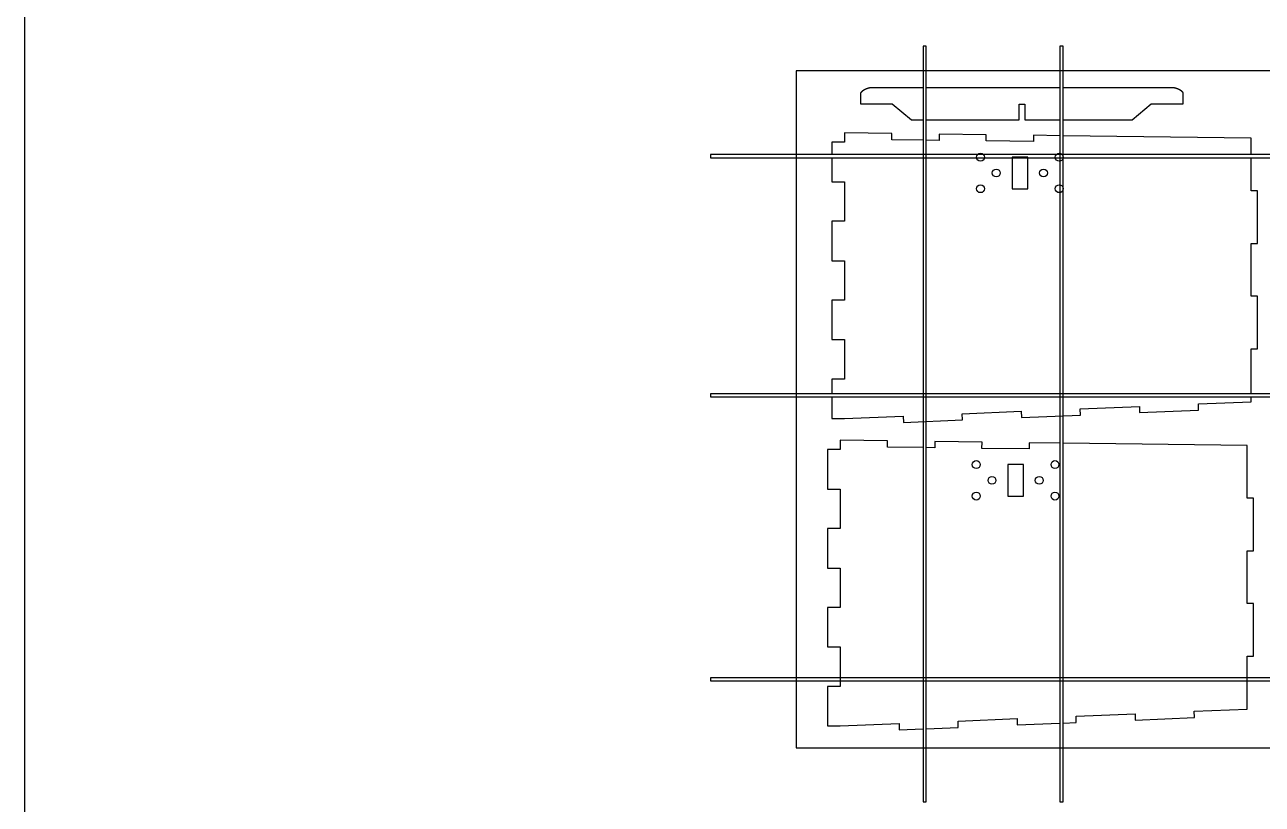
# Model space of a CAD drawing. Header units: inches. Extents: x -1514 to 1282, y -2074 to 286.
# Drawn here: x -543 to -464.4, y -1460.7 to -1411.2 of the extents above; entities that cross this region are included whole.
import ezdxf

# ---------------------------------------------------------------- set-up
doc = ezdxf.new("R2010")
doc.units = ezdxf.units.IN
doc.header["$LTSCALE"] = 0.1
doc.header["$MEASUREMENT"] = 0
doc.layers.add('pic', color=1, linetype='Continuous')

msp = doc.modelspace()

# ---------------------------------------------------------------- linework, layer by layer
at = {"color": 7, "linetype": 'Continuous', "lineweight": 25}
for points in [[(-485.96567, -1415.20121), (-489.15072, -1415.20121), (-489.15745, -1415.20123), (-489.16421, -1415.20129), (-489.17098, -1415.20139), (-489.17775, -1415.20152), (-489.18451, -1415.2017), (-489.19128, -1415.20192), (-489.19805, -1415.20218), (-489.20481, -1415.20247), (-489.21158, -1415.20281), (-489.21832, -1415.20318), (-489.22172, -1415.20339), (-489.2251, -1415.2036), (-489.22848, -1415.20382), (-489.23186, -1415.20405), (-489.23524, -1415.20429), (-489.23862, -1415.20455), (-489.24199, -1415.20481), (-489.24537, -1415.20508), (-489.24874, -1415.20536), (-489.25212, -1415.20565), (-489.25549, -1415.20596), (-489.25886, -1415.20627), (-489.26224, -1415.20659), (-489.26561, -1415.20692), (-489.26898, -1415.20726), (-489.27235, -1415.20761), (-489.27571, -1415.20798), (-489.27908, -1415.20835), (-489.28244, -1415.20873), (-489.28581, -1415.20912), (-489.28917, -1415.20952), (-489.29253, -1415.20993), (-489.29589, -1415.21035), (-489.29925, -1415.21078), (-489.30261, -1415.21123), (-489.30596, -1415.21168), (-489.30932, -1415.21214), (-489.31267, -1415.21261), (-489.31602, -1415.21309), (-489.31937, -1415.21358), (-489.3227, -1415.21408), (-489.32439, -1415.21434), (-489.32605, -1415.21459), (-489.32936, -1415.21511), (-489.33267, -1415.21563), (-489.33599, -1415.21617), (-489.3393, -1415.21672), (-489.34261, -1415.21728), (-489.34592, -1415.21784), (-489.34923, -1415.21842), (-489.35254, -1415.21901), (-489.35585, -1415.21961), (-489.35915, -1415.22021), (-489.36246, -1415.22083), (-489.36576, -1415.22146), (-489.36906, -1415.2221), (-489.37236, -1415.22275), (-489.37566, -1415.22341), (-489.37896, -1415.22407), (-489.38226, -1415.22475), (-489.38555, -1415.22544), (-489.38885, -1415.22614), (-489.39214, -1415.22685), (-489.39543, -1415.22757), (-489.39872, -1415.2283), (-489.402, -1415.22903), (-489.40529, -1415.22978), (-489.40857, -1415.23054), (-489.41185, -1415.23131), (-489.41513, -1415.23209), (-489.41841, -1415.23288), (-489.42168, -1415.23368), (-489.42496, -1415.23449), (-489.42823, -1415.2353), (-489.4315, -1415.23613), (-489.43476, -1415.23697), (-489.43803, -1415.23782), (-489.44129, -1415.23868), (-489.44455, -1415.23955), (-489.44781, -1415.24043), (-489.45106, -1415.24131), (-489.45431, -1415.24221), (-489.45756, -1415.24312), (-489.46081, -1415.24404), (-489.46405, -1415.24497), (-489.4673, -1415.24591), (-489.47054, -1415.24685), (-489.47377, -1415.24781), (-489.477, -1415.24878), (-489.48024, -1415.24976), (-489.48346, -1415.25074), (-489.48669, -1415.25174), (-489.48991, -1415.25275), (-489.49313, -1415.25377), (-489.49634, -1415.25479), (-489.49956, -1415.25583), (-489.50276, -1415.25688), (-489.50597, -1415.25793), (-489.50917, -1415.259), (-489.51237, -1415.26007), (-489.51557, -1415.26116), (-489.51876, -1415.26226), (-489.52195, -1415.26336), (-489.52513, -1415.26448), (-489.52832, -1415.2656), (-489.53149, -1415.26674), (-489.53467, -1415.26788), (-489.53784, -1415.26904), (-489.54101, -1415.2702), (-489.54417, -1415.27137), (-489.54733, -1415.27256), (-489.55048, -1415.27375), (-489.55364, -1415.27495), (-489.55678, -1415.27617), (-489.55993, -1415.27739), (-489.56307, -1415.27862), (-489.5662, -1415.27987), (-489.56933, -1415.28112), (-489.57246, -1415.28238), (-489.57558, -1415.28365), (-489.5787, -1415.28493), (-489.58181, -1415.28622), (-489.58492, -1415.28752), (-489.58803, -1415.28883), (-489.59113, -1415.29015), (-489.59423, -1415.29148), (-489.59732, -1415.29282), (-489.6004, -1415.29417), (-489.60349, -1415.29553), (-489.60656, -1415.2969), (-489.60964, -1415.29828), (-489.6127, -1415.29966), (-489.61577, -1415.30106), (-489.61882, -1415.30247), (-489.62188, -1415.30388), (-489.62493, -1415.30531), (-489.62797, -1415.30675), (-489.63101, -1415.30819), (-489.63404, -1415.30965), (-489.63707, -1415.31111), (-489.64009, -1415.31259), (-489.64311, -1415.31407), (-489.64612, -1415.31556), (-489.64912, -1415.31707), (-489.65212, -1415.31858), (-489.65511, -1415.3201), (-489.6581, -1415.32163), (-489.66109, -1415.32317), (-489.66407, -1415.32472), (-489.66704, -1415.32629), (-489.67001, -1415.32786), (-489.67298, -1415.32944), (-489.67594, -1415.33103), (-489.6789, -1415.33264), (-489.68185, -1415.33425), (-489.6848, -1415.33587), (-489.68774, -1415.3375), (-489.69068, -1415.33915), (-489.69361, -1415.3408), (-489.69654, -1415.34246), (-489.69946, -1415.34413), (-489.70238, -1415.34582), (-489.7053, -1415.34751), (-489.70821, -1415.34921), (-489.71111, -1415.35092), (-489.71401, -1415.35265), (-489.7169, -1415.35438), (-489.71979, -1415.35612), (-489.72267, -1415.35787), (-489.72555, -1415.35963), (-489.72842, -1415.3614), (-489.73129, -1415.36318), (-489.73415, -1415.36497), (-489.73701, -1415.36677), (-489.73986, -1415.36858), (-489.7427, -1415.3704), (-489.74554, -1415.37223), (-489.74837, -1415.37407), (-489.7512, -1415.37591), (-489.75402, -1415.37777), (-489.75684, -1415.37964), (-489.75965, -1415.38151), (-489.76245, -1415.3834), (-489.76525, -1415.38529), (-489.76804, -1415.3872), (-489.77082, -1415.38911), (-489.7736, -1415.39103), (-489.77638, -1415.39296), (-489.77914, -1415.39491), (-489.7819, -1415.39686), (-489.78466, -1415.39881), (-489.7874, -1415.40078), (-489.79015, -1415.40276), (-489.79288, -1415.40475), (-489.79561, -1415.40674), (-489.79833, -1415.40875), (-489.80105, -1415.41076), (-489.80375, -1415.41279), (-489.80645, -1415.41482), (-489.80915, -1415.41686), (-489.81184, -1415.41891), (-489.81452, -1415.42097), (-489.81719, -1415.42304), (-489.81986, -1415.42511), (-489.82252, -1415.4272), (-489.82517, -1415.42929), (-489.82782, -1415.4314), (-489.83045, -1415.43351), (-489.83309, -1415.43563), (-489.83571, -1415.43776), (-489.83833, -1415.4399), (-489.84094, -1415.44204), (-489.84354, -1415.4442), (-489.84613, -1415.44636), (-489.84872, -1415.44854), (-489.8513, -1415.45072), (-489.85387, -1415.45291), (-489.85643, -1415.45511), (-489.85899, -1415.45731), (-489.86154, -1415.45953), (-489.86408, -1415.46175), (-489.86661, -1415.46399), (-489.86913, -1415.46623), (-489.87165, -1415.46848), (-489.87416, -1415.47073), (-489.87666, -1415.473), (-489.87915, -1415.47527), (-489.88163, -1415.47756), (-489.88411, -1415.47985), (-489.88658, -1415.48215), (-489.88903, -1415.48445), (-489.89149, -1415.48677), (-489.89393, -1415.48909), (-489.89636, -1415.49143), (-489.89879, -1415.49377), (-489.9012, -1415.49611), (-489.90361, -1415.49847), (-489.90601, -1415.50084), (-489.9084, -1415.50321), (-489.91078, -1415.50559), (-489.91315, -1415.50798), (-489.91552, -1415.51037), (-489.91787, -1415.51278), (-489.92022, -1415.51519), (-489.92256, -1415.51761), (-489.92488, -1415.52004), (-489.93406, -1415.52968), (-489.93406, -1416.23107), (-487.91818, -1416.23107), (-486.70551, -1417.25121), (-485.96567, -1417.25121)], [(-477.27543, -1415.20121), (-485.76567, -1415.20121)], [(-477.07543, -1417.25121), (-472.6857, -1417.25121), (-471.47302, -1416.23107), (-469.45714, -1416.23107), (-469.45714, -1415.50878), (-469.46684, -1415.49919), (-469.46916, -1415.49691), (-469.47149, -1415.49464), (-469.47382, -1415.49238), (-469.47616, -1415.49013), (-469.47852, -1415.48788), (-469.48087, -1415.48564), (-469.48324, -1415.48341), (-469.48562, -1415.48119), (-469.488, -1415.47897), (-469.49039, -1415.47676), (-469.49279, -1415.47456), (-469.49519, -1415.47237), (-469.49761, -1415.47019), (-469.50003, -1415.46801), (-469.50246, -1415.46584), (-469.5049, -1415.46368), (-469.50734, -1415.46153), (-469.50979, -1415.45938), (-469.51225, -1415.45724), (-469.51472, -1415.45511), (-469.51719, -1415.45299), (-469.51967, -1415.45088), (-469.52216, -1415.44877), (-469.52466, -1415.44667), (-469.52716, -1415.44458), (-469.52967, -1415.4425), (-469.53219, -1415.44043), (-469.53471, -1415.43836), (-469.53724, -1415.4363), (-469.53978, -1415.43425), (-469.54233, -1415.43221), (-469.54488, -1415.43018), (-469.54744, -1415.42815), (-469.55, -1415.42614), (-469.55257, -1415.42413), (-469.55515, -1415.42213), (-469.55774, -1415.42014), (-469.56033, -1415.41815), (-469.56293, -1415.41618), (-469.56553, -1415.41421), (-469.56815, -1415.41225), (-469.57076, -1415.4103), (-469.57339, -1415.40836), (-469.57602, -1415.40642), (-469.57866, -1415.4045), (-469.5813, -1415.40258), (-469.58395, -1415.40067), (-469.5866, -1415.39877), (-469.58927, -1415.39688), (-469.59193, -1415.395), (-469.59461, -1415.39312), (-469.59729, -1415.39126), (-469.59997, -1415.3894), (-469.60266, -1415.38755), (-469.60536, -1415.38571), (-469.60806, -1415.38388), (-469.61077, -1415.38205), (-469.61349, -1415.38024), (-469.61621, -1415.37843), (-469.61893, -1415.37664), (-469.62166, -1415.37485), (-469.6244, -1415.37307), (-469.62714, -1415.3713), (-469.62989, -1415.36954), (-469.63264, -1415.36778), (-469.6354, -1415.36604), (-469.63817, -1415.3643), (-469.64094, -1415.36258), (-469.64371, -1415.36086), (-469.64649, -1415.35915), (-469.64927, -1415.35745), (-469.65206, -1415.35576), (-469.65486, -1415.35408), (-469.65766, -1415.3524), (-469.66046, -1415.35074), (-469.66327, -1415.34908), (-469.66609, -1415.34744), (-469.66891, -1415.3458), (-469.67173, -1415.34417), (-469.67456, -1415.34255), (-469.67739, -1415.34094), (-469.68023, -1415.33934), (-469.68307, -1415.33775), (-469.68592, -1415.33617), (-469.68877, -1415.3346), (-469.69163, -1415.33304), (-469.69449, -1415.33148), (-469.69735, -1415.32994), (-469.70022, -1415.3284), (-469.7031, -1415.32687), (-469.70597, -1415.32536), (-469.70885, -1415.32385), (-469.71174, -1415.32235), (-469.71463, -1415.32086), (-469.71753, -1415.31938), (-469.72042, -1415.31791), (-469.72333, -1415.31645), (-469.72623, -1415.315), (-469.72914, -1415.31356), (-469.73206, -1415.31213), (-469.73497, -1415.31071), (-469.7379, -1415.30929), (-469.74082, -1415.30789), (-469.74375, -1415.3065), (-469.74668, -1415.30511), (-469.74962, -1415.30374), (-469.75256, -1415.30237), (-469.75551, -1415.30101), (-469.75847, -1415.29966), (-469.76143, -1415.29832), (-469.76439, -1415.29699), (-469.76736, -1415.29567), (-469.77033, -1415.29436), (-469.77331, -1415.29305), (-469.77629, -1415.29176), (-469.77927, -1415.29047), (-469.78226, -1415.2892), (-469.78526, -1415.28793), (-469.78827, -1415.28666), (-469.79427, -1415.28418), (-469.80029, -1415.28173), (-469.80634, -1415.27931), (-469.8124, -1415.27693), (-469.81847, -1415.27459), (-469.82456, -1415.27228), (-469.83067, -1415.27001), (-469.83679, -1415.26777), (-469.84292, -1415.26557), (-469.84907, -1415.26341), (-469.85523, -1415.26128), (-469.8614, -1415.2592), (-469.86759, -1415.25714), (-469.87379, -1415.25513), (-469.88, -1415.25315), (-469.88623, -1415.25121), (-469.89246, -1415.2493), (-469.89871, -1415.24743), (-469.90497, -1415.2456), (-469.91124, -1415.2438), (-469.91752, -1415.24204), (-469.92381, -1415.24032), (-469.93011, -1415.23864), (-469.93642, -1415.23699), (-469.94273, -1415.23538), (-469.94906, -1415.23381), (-469.9554, -1415.23227), (-469.96174, -1415.23077), (-469.96809, -1415.22931), (-469.97445, -1415.22788), (-469.98081, -1415.22649), (-469.98718, -1415.22514), (-469.99356, -1415.22383), (-469.99994, -1415.22255), (-470.00633, -1415.22131), (-470.01273, -1415.22011), (-470.01913, -1415.21894), (-470.02553, -1415.21782), (-470.03194, -1415.21673), (-470.03836, -1415.21568), (-470.04477, -1415.21466), (-470.05119, -1415.21368), (-470.05762, -1415.21274), (-470.06404, -1415.21184), (-470.07047, -1415.21098), (-470.07689, -1415.21015), (-470.08011, -1415.20975), (-470.08174, -1415.20955), (-470.08339, -1415.20936), (-470.08986, -1415.2086), (-470.09637, -1415.20788), (-470.10288, -1415.20719), (-470.10939, -1415.20655), (-470.11591, -1415.20593), (-470.12244, -1415.20536), (-470.12896, -1415.20483), (-470.13549, -1415.20433), (-470.14202, -1415.20387), (-470.14856, -1415.20344), (-470.1551, -1415.20305), (-470.16163, -1415.2027), (-470.16817, -1415.20239), (-470.17472, -1415.20211), (-470.18126, -1415.20187), (-470.1878, -1415.20167), (-470.19434, -1415.2015), (-470.20089, -1415.20137), (-470.20743, -1415.20128), (-470.21397, -1415.20123), (-470.22048, -1415.20121), (-477.07543, -1415.20121)], [(-485.76567, -1417.25121), (-479.8606, -1417.25121), (-479.8606, -1416.25121), (-479.51059, -1416.25121), (-479.51222, -1417.25121), (-477.27543, -1417.25121)], [(-485.96567, -1418.53269), (-487.95183, -1418.50583), (-487.95183, -1418.10583), (-490.95183, -1418.06525), (-490.95183, -1418.66678), (-491.75183, -1418.66678), (-491.75183, -1419.44681)], [(-477.27543, -1418.25021), (-478.94995, -1418.22757), (-478.95536, -1418.62738), (-481.95509, -1418.58681), (-481.94968, -1418.187), (-484.95211, -1418.14639), (-484.95211, -1418.54639), (-485.76567, -1418.53539)], [(-465.12434, -1419.44681), (-465.12434, -1418.41454), (-477.07543, -1418.25292)], [(-491.75183, -1419.64681), (-491.75183, -1421.17406), (-490.95183, -1421.17406), (-490.95183, -1423.68135), (-491.75183, -1423.68135), (-491.75183, -1426.18864), (-490.95183, -1426.18864), (-490.95183, -1428.69592), (-491.75183, -1428.69592), (-491.75183, -1431.20321), (-490.95183, -1431.20321), (-490.95183, -1433.71049), (-491.75183, -1433.71049), (-491.75183, -1434.63739)], [(-465.12434, -1434.63739), (-465.12434, -1431.7882), (-464.72434, -1431.7882), (-464.72434, -1428.44479), (-465.12434, -1428.44479), (-465.12434, -1425.10137), (-464.72434, -1425.10137), (-464.72434, -1421.75796), (-465.12434, -1421.75796), (-465.12434, -1419.64681)], [(-491.75183, -1434.83739), (-491.75183, -1436.21778), (-490.95183, -1436.21778), (-487.22161, -1436.0632), (-487.20505, -1436.46271), (-483.45827, -1436.30744), (-483.47482, -1435.90794), (-479.72804, -1435.75267), (-479.71148, -1436.15218), (-475.9647, -1435.99692), (-475.98125, -1435.59741), (-472.23447, -1435.44214), (-472.21791, -1435.84165), (-468.47113, -1435.68639), (-468.48768, -1435.28688), (-465.12434, -1435.14751), (-465.12434, -1434.83739)], [(-485.96567, -1438.05862), (-488.22306, -1438.0281), (-488.22306, -1437.6281), (-491.22306, -1437.58752), (-491.22306, -1438.18905), (-492.02306, -1438.18905), (-492.02306, -1440.69633), (-491.22306, -1440.69633), (-491.22306, -1443.20362), (-492.02306, -1443.20362), (-492.02306, -1445.71091), (-491.22306, -1445.71091), (-491.22306, -1448.21819), (-492.02306, -1448.21819), (-492.02306, -1450.72548), (-491.22306, -1450.72548), (-491.22306, -1453.23276), (-492.02306, -1453.23276), (-492.02306, -1455.74005), (-491.22306, -1455.74005), (-487.49283, -1455.58547), (-487.47628, -1455.98498), (-485.96567, -1455.92238)], [(-477.27543, -1437.77615), (-479.22118, -1437.74984), (-479.22659, -1438.14965), (-482.22631, -1438.10908), (-482.22091, -1437.70927), (-485.22334, -1437.66866), (-485.22334, -1438.06866), (-485.76567, -1438.06133)], [(-477.07543, -1455.55397), (-476.23592, -1455.51919), (-476.25248, -1455.11968), (-472.5057, -1454.96441), (-472.48914, -1455.36392), (-468.74236, -1455.20866), (-468.75891, -1454.80915), (-465.39557, -1454.66978), (-465.39557, -1451.31047), (-464.99557, -1451.31047), (-464.99557, -1447.96706), (-465.39557, -1447.96706), (-465.39557, -1444.62364), (-464.99557, -1444.62364), (-464.99557, -1441.28023), (-465.39557, -1441.28023), (-465.39557, -1437.93681), (-477.07543, -1437.77885)], [(-485.76567, -1455.91409), (-483.72949, -1455.82971), (-483.74605, -1455.43021), (-479.99926, -1455.27494), (-479.98271, -1455.67445), (-477.27543, -1455.56226)]]:
    msp.add_lwpolyline(points, dxfattribs=at)
for points in [[(-480.318, -1419.61912), (-480.318, -1421.61912), (-479.318, -1421.61912), (-479.318, -1419.61912)], [(-480.58923, -1439.14139), (-480.58923, -1441.14139), (-479.58923, -1441.14139), (-479.58923, -1439.14139)]]:
    msp.add_lwpolyline(points, close=True, dxfattribs=at)
for centre in [(-482.318, -1419.61912), (-477.318, -1419.61912), (-481.318, -1420.61912), (-478.318, -1420.61912), (-482.318, -1421.61912), (-477.318, -1421.61912), (-482.58923, -1439.14139), (-477.58923, -1439.14139), (-481.58923, -1440.14139), (-478.58923, -1440.14139), (-482.58923, -1441.14139), (-477.58923, -1441.14139)]:
    msp.add_circle(centre, 0.25, dxfattribs=at)
at = {"layer": 'pic'}
for points in [[(-543.00003, -1321.38693), (-290.43011, -1321.38693), (-290.43011, -1681.84954), (-543.00003, -1681.84954)], [(-485.96567, -1460.5604), (-485.76567, -1460.5604), (-485.76567, -1412.5604), (-485.96567, -1412.5604)], [(-477.27543, -1460.5604), (-477.07543, -1460.5604), (-477.07543, -1412.5604), (-477.27543, -1412.5604)], [(-499.45634, -1434.83739), (-369.45634, -1434.83739), (-369.45634, -1434.63739), (-499.45634, -1434.63739)]]:
    msp.add_lwpolyline(points, close=True, dxfattribs=at)
at = {"layer": 'pic', "color": 1}
msp.add_lwpolyline([(-445.95235, -1414.12776), (-494.03295, -1414.12776), (-494.03295, -1457.12776), (-380.53295, -1457.12776), (-380.53295, -1414.12776), (-445.75235, -1414.12776)], dxfattribs=at)
at = {"layer": 'pic'}
for points in [[(-458.55798, -1419.44681), (-499.45634, -1419.44681), (-499.45634, -1419.64681), (-458.55798, -1419.64681)], [(-458.55798, -1452.67621), (-499.45634, -1452.67621), (-499.45634, -1452.87621), (-458.55798, -1452.87621)]]:
    msp.add_lwpolyline(points, dxfattribs=at)

doc.saveas('drawing.dxf')
